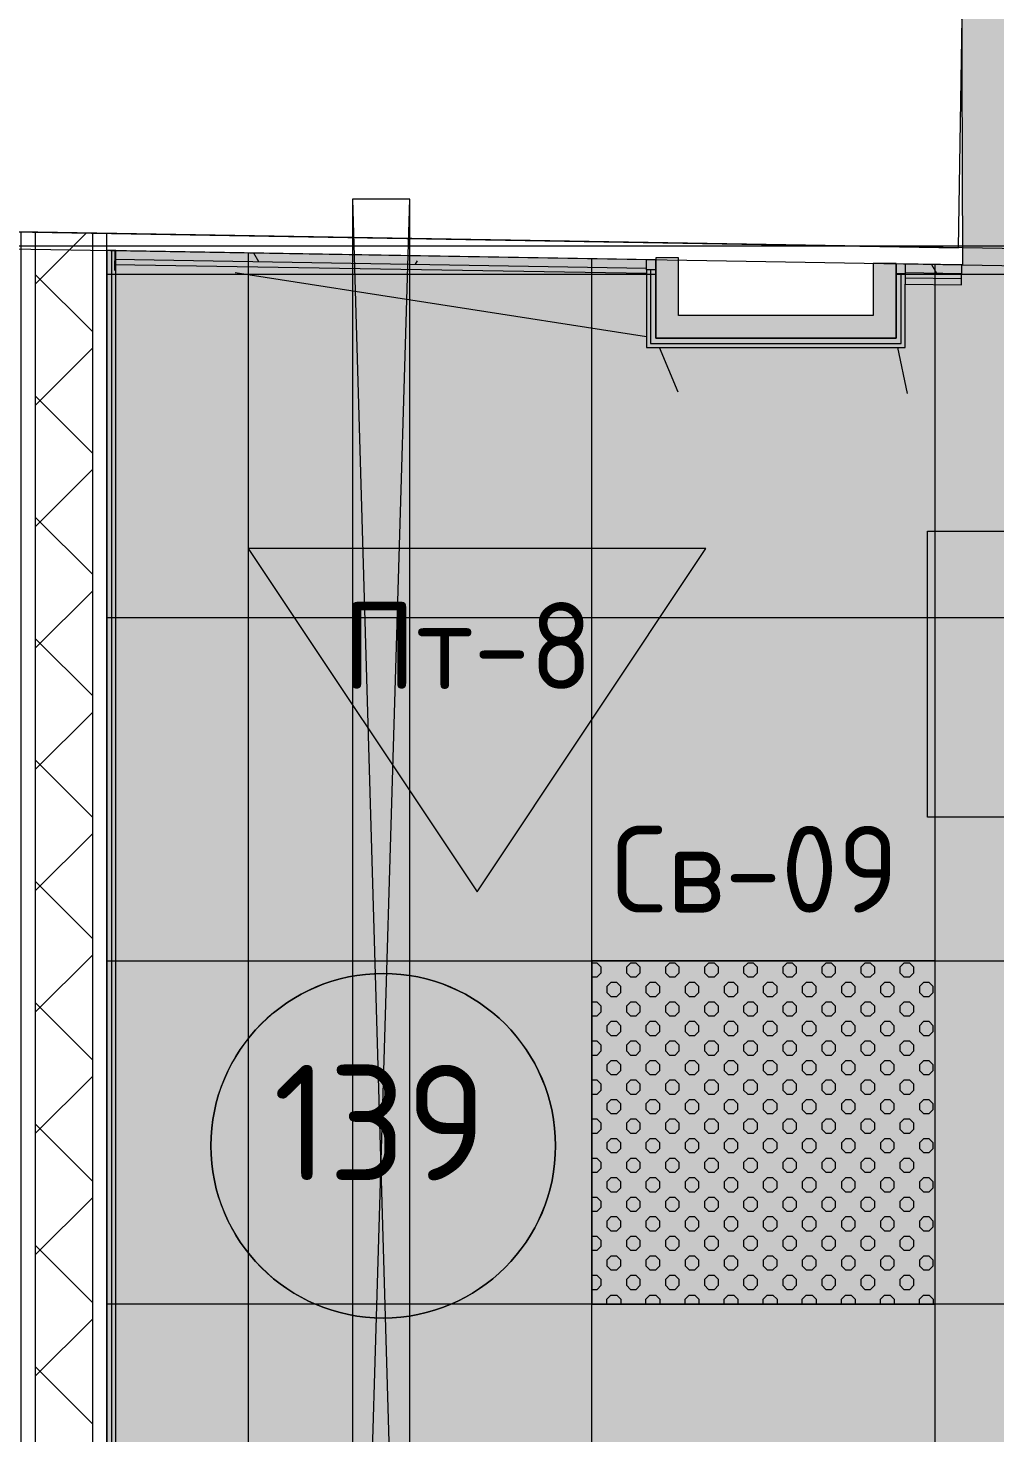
# Model space of a CAD drawing. Header units: millimetres. Extents: x -13069 to 207500, y -71366 to 56785.
# Drawn here: x 170292 to 171982, y 36448 to 38904 of the extents above; entities that cross this region are included whole.
import ezdxf

# ---------------------------------------------------------------- set-up
doc = ezdxf.new("R2010")
doc.units = ezdxf.units.MM
for name, color, linetype, true_color in [('PDF _зоны-номер помещения', 7, 'Continuous', 0xffffff), ('PDF _Ригели', 7, 'Continuous', 0x959595), ('PDF _светильники', 7, 'Continuous', 0xffffff)]:
    doc.layers.add(name, color=color, linetype=linetype, true_color=true_color)
for name, color, linetype in [('PDF _Подложка без мебели', 7, 'Continuous'), ('PDF _Потолки - марка', 7, 'Continuous'), ('PDF _Текст', 7, 'Continuous')]:
    doc.layers.add(name, color=color, linetype=linetype)
doc.layers.add('PDF _Потолки', color=7, linetype='Continuous', lineweight=5, true_color=0x535353)
doc.styles.add('PDF GOST Common', font='GOST_Common.ttf')

msp = doc.modelspace()

# ---------------------------------------------------------------- hatches: boundary and pattern name
at = {"layer": 'PDF _Потолки', "true_color": 0xcae6ff, "transparency": 33554559}
msp.add_hatch(color=254, dxfattribs=at).paths.add_polyline_path([(167977.922, 35239.842), (167977.922, 36244.642), (170279.521, 36244.642), (170279.521, 34656.742), (170429.521, 34656.742), (170429.521, 38515.443), (171388.92, 38499.243), (171388.92, 38361.943), (171808.921, 38361.943), (171808.921, 38492.143), (171925.12, 38490.142), (171910.02, 42957.142), (173810.319, 42957.142), (173840.519, 39227.542), (173296.72, 39236.743), (173283.525, 38467.242), (173299.723, 36362.342), (173843.724, 36362.643), (173858.525, 34529.142), (173713.322, 34529.142), (173713.322, 33554.843), (170429.521, 33554.643), (168905.925, 33554.643), (168905.925, 35239.842)])

# ---------------------------------------------------------------- linework, layer by layer
at = {"layer": 'PDF _зоны-номер помещения', "color": 7, "lineweight": 13}
msp.add_lwpolyline([(170912.62, 37251.643, 0.41409039), (170611.424, 36950.442, 0.41409137), (170912.62, 36649.243, 0.41409482), (171213.822, 36950.442, 0.41409385)], format="xyb", close=True, dxfattribs=at)
at = {"layer": 'PDF _зоны-номер помещения', "color": 7, "lineweight": 0}
msp.add_circle((170912.674, 36950.429), 301.149, dxfattribs=at)
at = {"layer": 'PDF _Подложка без мебели', "lineweight": 18}
for points in [[(167977.922, 38544.142), (168012.919, 38544.142), (168012.919, 38391.342), (167957.92, 38391.342), (167957.92, 38587.242), (171917.723, 38520.342), (171925.12, 38960.243), (166704.02, 39048.542), (166460.52, 39052.642), (166453.019, 38612.742), (166696.623, 38608.642), (167447.923, 38595.942), (167447.923, 38391.342), (166922.923, 37482.041)], [(170279.624, 38548.042), (170279.624, 34656.742), (170429.624, 34656.742), (170429.624, 38545.442)], [(170304.624, 38547.543), (170304.624, 34656.742)], [(170394.023, 38546.043), (170304.624, 38456.642)], [(170404.624, 38545.942), (170404.624, 34656.742)], [(170263.725, 36244.642), (170263.725, 34640.843), (170445.524, 34640.843), (170445.524, 38515.443), (170429.624, 38515.443)], [(170270.622, 36244.642), (170270.622, 34647.743), (170438.621, 34647.743), (170438.621, 38515.443)], [(170443.724, 38515.241), (170443.119, 38480.242)], [(170686.125, 38511.141), (170694.889, 38495.995)], [(171917.723, 38523.342), (173277.922, 38523.342)], [(170443.321, 38491.242), (171373.02, 38475.543)], [(170443.425, 38500.242), (171373.02, 38484.542)], [(170968.933, 38491.367), (170972.325, 38497.341)], [(171388.92, 38481.842), (171373.02, 38481.842), (171373.02, 38499.542)], [(171824.821, 38491.842), (171824.821, 38474.542), (171824.821, 38456.842), (171922.923, 38455.242), (171923.521, 38490.241)], [(171870.948, 38491.094), (171879.619, 38475.951)], [(170304.624, 38473.542), (170404.521, 38373.646)], [(171373.02, 38364.442), (170653.721, 38476.643)], [(171373.02, 38481.842), (171373.02, 38464.543), (171373.02, 38346.043), (171824.821, 38346.043), (171824.821, 38456.842)], [(171379.924, 38481.842), (171379.924, 38352.943), (171817.924, 38352.943), (171817.924, 38474.542)], [(171824.821, 38474.542), (171808.921, 38474.542)], [(171824.821, 38476.843), (171923.222, 38475.242)], [(171824.821, 38467.842), (171923.124, 38466.242)], [(170404.521, 38344.438), (170304.624, 38244.541)], [(171428.019, 38267.543), (171395.524, 38346.043)], [(171829.02, 38265.742), (171812.223, 38346.043)], [(170304.624, 38261.343), (170404.521, 38161.447)], [(170404.521, 38132.339), (170304.624, 38032.443)], [(170304.624, 38049.243), (170404.521, 37949.346)], [(170404.521, 37920.138), (170304.624, 37820.242)], [(170304.624, 37837.142), (170404.521, 37737.246)], [(170404.521, 37708.038), (170304.624, 37608.142)], [(170304.624, 37624.941), (170404.521, 37525.045)], [(170404.521, 37495.939), (170304.624, 37396.043)], [(170304.624, 37412.843), (170404.521, 37312.946)], [(170404.521, 37283.738), (170304.624, 37183.842)], [(170304.624, 37200.743), (170404.521, 37100.846)], [(170404.521, 37071.638), (170304.624, 36971.742)], [(170304.624, 36988.542), (170404.521, 36888.645)], [(170404.521, 36859.538), (170304.624, 36759.642)], [(170304.624, 36776.441), (170404.521, 36676.545)], [(170404.521, 36647.338), (170304.624, 36547.442)], [(170304.624, 36564.343), (170404.521, 36464.446)]]:
    msp.add_lwpolyline(points, dxfattribs=at)
msp.add_lwpolyline([(107330.522, 38523.342, -0.41418731), (106930.522, 38123.342, -0.41428041), (106530.522, 38523.342, -0.4142805), (106930.522, 38923.342, -0.41418741), (107330.522, 38523.342), (174981.919, 38523.342)], format="xyb", dxfattribs=at)
for points in [[(173848.722, 38457.643), (173849.223, 38487.643), (171478.624, 38527.741), (167970.024, 38587.042), (167969.523, 38557.041), (171478.123, 38497.743)], [(171808.921, 38361.943), (171808.921, 38492.842), (171768.919, 38492.842), (171768.919, 38401.942), (171428.923, 38401.942), (171428.923, 38502.642), (171388.92, 38502.642), (171388.92, 38361.943)]]:
    msp.add_lwpolyline(points, close=True, dxfattribs=at)
at = {"layer": 'PDF _Подложка без мебели', "lineweight": 0, "transparency": 33554559}
for points in [[(171388.92, 38499.243), (171428.923, 38498.542), (171388.92, 38401.942), (171428.923, 38401.942)], [(171808.921, 38492.143), (171808.921, 38401.942), (171768.919, 38492.842), (171768.919, 38401.942)], [(171388.92, 38401.942), (171808.921, 38401.942), (171388.92, 38361.943), (171808.921, 38361.943)]]:
    msp.add_solid(points, dxfattribs=at)
at = {"layer": 'PDF _Потолки', "color": 7, "lineweight": 13}
msp.add_lwpolyline([(167977.922, 35239.842), (168905.925, 35239.842), (168905.925, 33554.643), (170429.521, 33554.643), (173713.322, 33554.843), (173713.322, 34529.142), (173858.525, 34529.142), (173843.724, 36362.643), (173299.723, 36362.342), (173283.525, 38467.242), (173296.72, 39236.743), (173840.519, 39227.542), (173810.319, 42957.142), (171910.02, 42957.142), (171925.12, 38490.142), (171808.921, 38492.143), (171808.921, 38361.943), (171388.92, 38361.943), (171388.92, 38499.243), (170429.521, 38515.443), (170429.521, 34656.742), (170279.624, 34656.742), (170279.624, 36244.642), (167977.922, 36244.642)], close=True, dxfattribs=at)
for points in [[(170676.622, 38511.27), (170676.622, 33554.658)], [(171276.622, 38501.139), (171276.622, 33554.742)], [(171876.622, 38490.977), (171876.622, 33554.742)], [(171388.92, 38473.342), (170429.521, 38473.342)], [(173283.622, 38473.342), (171808.921, 38473.342)], [(173288.023, 37873.342), (170429.521, 37873.342)], [(173292.619, 37273.342), (170429.521, 37273.342)], [(173297.325, 36673.342), (170429.521, 36673.342)]]:
    msp.add_lwpolyline(points, dxfattribs=at)
at = {"layer": 'PDF _Потолки - марка', "lineweight": 13}
msp.add_lwpolyline([(171476.622, 37994.342), (170676.622, 37994.342), (171076.622, 37394.342)], close=True, dxfattribs=at)
at = {"layer": 'PDF _Потолки - марка', "color": 7, "lineweight": 0, "true_color": 0xffffff, "transparency": 33554559}
msp.add_solid([(171476.622, 37994.342), (170676.622, 37994.342), (171076.622, 37394.342)], dxfattribs=at)
at = {"layer": 'PDF _Ригели', "lineweight": 18}
for points in [[(170959.22, 35037.142), (173939.219, 35037.142), (173939.219, 34937.142), (170860.52, 34937.142), (170860.52, 35037.142), (173939.219, 34937.142), (170959.22, 34937.142), (170959.22, 38604.942), (170859.22, 38604.942), (170859.22, 35243.942), (170959.22, 38604.942)], [(170859.22, 38604.942), (170966.124, 34937.142)]]:
    msp.add_lwpolyline(points, dxfattribs=at)
at = {"layer": 'PDF _Ригели', "color": 7, "lineweight": 18}
msp.add_lwpolyline([(108736.521, 38523.342), (174981.919, 38523.342)], dxfattribs=at)
at = {"layer": 'PDF _Ригели', "lineweight": 18}
msp.add_lwpolyline([(171863.725, 37524.642), (171863.725, 38024.642), (173163.725, 38024.642), (173163.725, 37524.642)], close=True, dxfattribs=at)
at = {"layer": 'PDF _светильники', "color": 7, "lineweight": 13}
msp.add_lwpolyline([(171277.122, 36673.442), (171877.122, 36673.442), (171877.122, 37273.442), (171277.122, 37273.442)], close=True, dxfattribs=at)
at = {"layer": 'PDF _светильники', "lineweight": 20}
for points in [[(171277.122, 37245.642), (171286.424, 37245.642), (171293.522, 37252.741), (171293.522, 37262.742), (171286.424, 37269.842), (171277.122, 37269.842)], [(171277.122, 37177.342), (171286.424, 37177.342), (171293.522, 37184.442), (171293.522, 37194.442), (171286.424, 37201.542), (171277.122, 37201.542)], [(171277.122, 37109.042), (171286.424, 37109.042), (171293.522, 37116.142), (171293.522, 37126.142), (171286.424, 37133.242), (171277.122, 37133.242)], [(171277.122, 37040.843), (171286.424, 37040.843), (171293.522, 37047.842), (171293.522, 37057.842), (171286.424, 37064.942), (171277.122, 37064.942)], [(171277.122, 36972.543), (171286.424, 36972.543), (171293.522, 36979.643), (171293.522, 36989.642), (171286.424, 36996.643), (171277.122, 36996.643)], [(171277.122, 36904.241), (171286.424, 36904.241), (171293.522, 36911.343), (171293.522, 36921.342), (171286.424, 36928.343), (171277.122, 36928.343)], [(171277.122, 36835.942), (171286.424, 36835.942), (171293.522, 36843.041), (171293.522, 36853.042), (171286.424, 36860.142), (171277.122, 36860.142)], [(171277.122, 36767.642), (171286.424, 36767.642), (171293.522, 36774.742), (171293.522, 36784.742), (171286.424, 36791.842), (171277.122, 36791.842)], [(171277.122, 36699.342), (171286.424, 36699.342), (171293.522, 36706.442), (171293.522, 36716.442), (171286.424, 36723.542), (171277.122, 36723.542)], [(171303.52, 36673.442), (171303.52, 36682.342), (171310.624, 36689.343), (171320.622, 36689.343), (171327.623, 36682.342), (171327.623, 36673.442)], [(171371.824, 36673.442), (171371.824, 36682.342), (171378.819, 36689.343), (171388.822, 36689.343), (171395.921, 36682.342), (171395.921, 36673.442)], [(171440.123, 36673.442), (171440.123, 36682.342), (171447.123, 36689.343), (171457.121, 36689.343), (171464.219, 36682.342), (171464.219, 36673.442)], [(171508.323, 36673.442), (171508.323, 36682.342), (171515.422, 36689.343), (171525.419, 36689.343), (171532.524, 36682.342), (171532.524, 36673.442)], [(171576.622, 36673.442), (171576.622, 36682.342), (171583.72, 36689.343), (171593.724, 36689.343), (171600.822, 36682.342), (171600.822, 36673.442)], [(171644.92, 36673.442), (171644.92, 36682.342), (171652.024, 36689.343), (171662.022, 36689.343), (171669.12, 36682.342), (171669.12, 36673.442)], [(171713.224, 36673.442), (171713.224, 36682.342), (171720.323, 36689.343), (171730.32, 36689.343), (171737.321, 36682.342), (171737.321, 36673.442)], [(171781.523, 36673.442), (171781.523, 36682.342), (171788.523, 36689.343), (171798.521, 36689.343), (171805.619, 36682.342), (171805.619, 36673.442)], [(171849.821, 36673.442), (171849.821, 36682.342), (171856.822, 36689.343), (171866.819, 36689.343), (171873.924, 36682.342), (171873.924, 36673.442)]]:
    msp.add_lwpolyline(points, dxfattribs=at)
for points in [[(171361.821, 37262.742), (171354.722, 37269.842), (171344.725, 37269.842), (171337.62, 37262.742), (171337.62, 37252.741), (171344.725, 37245.642), (171354.722, 37245.642), (171361.821, 37252.741)], [(171430.119, 37262.742), (171423.02, 37269.842), (171413.023, 37269.842), (171405.925, 37262.742), (171405.925, 37252.741), (171413.023, 37245.642), (171423.02, 37245.642), (171430.119, 37252.741)], [(171498.32, 37262.742), (171491.319, 37269.842), (171481.321, 37269.842), (171474.223, 37262.742), (171474.223, 37252.741), (171481.321, 37245.642), (171491.319, 37245.642), (171498.32, 37252.741)], [(171566.624, 37262.742), (171559.623, 37269.842), (171549.62, 37269.842), (171542.521, 37262.742), (171542.521, 37252.741), (171549.62, 37245.642), (171559.623, 37245.642), (171566.624, 37252.741)], [(171634.922, 37262.742), (171627.824, 37269.842), (171617.82, 37269.842), (171610.82, 37262.742), (171610.82, 37252.741), (171617.82, 37245.642), (171627.824, 37245.642), (171634.922, 37252.741)], [(171703.221, 37262.742), (171696.122, 37269.842), (171686.125, 37269.842), (171679.124, 37262.742), (171679.124, 37252.741), (171686.125, 37245.642), (171696.122, 37245.642), (171703.221, 37252.741)], [(171771.519, 37262.742), (171764.421, 37269.842), (171754.423, 37269.842), (171747.325, 37262.742), (171747.325, 37252.741), (171754.423, 37245.642), (171764.421, 37245.642), (171771.519, 37252.741)], [(171839.823, 37262.742), (171832.719, 37269.842), (171822.721, 37269.842), (171815.623, 37262.742), (171815.623, 37252.741), (171822.721, 37245.642), (171832.719, 37245.642), (171839.823, 37252.741)], [(171327.623, 37228.543), (171320.622, 37235.642), (171310.624, 37235.642), (171303.52, 37228.543), (171303.52, 37218.542), (171310.624, 37211.543), (171320.622, 37211.543), (171327.623, 37218.542)], [(171395.921, 37228.543), (171388.822, 37235.642), (171378.819, 37235.642), (171371.824, 37228.543), (171371.824, 37218.542), (171378.819, 37211.543), (171388.822, 37211.543), (171395.921, 37218.542)], [(171464.219, 37228.543), (171457.121, 37235.642), (171447.123, 37235.642), (171440.123, 37228.543), (171440.123, 37218.542), (171447.123, 37211.543), (171457.121, 37211.543), (171464.219, 37218.542)], [(171532.524, 37228.543), (171525.419, 37235.642), (171515.422, 37235.642), (171508.323, 37228.543), (171508.323, 37218.542), (171515.422, 37211.543), (171525.419, 37211.543), (171532.524, 37218.542)], [(171600.822, 37228.543), (171593.724, 37235.642), (171583.72, 37235.642), (171576.622, 37228.543), (171576.622, 37218.542), (171583.72, 37211.543), (171593.724, 37211.543), (171600.822, 37218.542)], [(171669.12, 37228.543), (171662.022, 37235.642), (171652.024, 37235.642), (171644.92, 37228.543), (171644.92, 37218.542), (171652.024, 37211.543), (171662.022, 37211.543), (171669.12, 37218.542)], [(171737.321, 37228.543), (171730.32, 37235.642), (171720.323, 37235.642), (171713.224, 37228.543), (171713.224, 37218.542), (171720.323, 37211.543), (171730.32, 37211.543), (171737.321, 37218.542)], [(171805.619, 37228.543), (171798.521, 37235.642), (171788.523, 37235.642), (171781.523, 37228.543), (171781.523, 37218.542), (171788.523, 37211.543), (171798.521, 37211.543), (171805.619, 37218.542)], [(171873.924, 37228.543), (171866.819, 37235.642), (171856.822, 37235.642), (171849.821, 37228.543), (171849.821, 37218.542), (171856.822, 37211.543), (171866.819, 37211.543), (171873.924, 37218.542)], [(171361.821, 37194.442), (171354.722, 37201.542), (171344.725, 37201.542), (171337.62, 37194.442), (171337.62, 37184.442), (171344.725, 37177.342), (171354.722, 37177.342), (171361.821, 37184.442)], [(171430.119, 37194.442), (171423.02, 37201.542), (171413.023, 37201.542), (171405.925, 37194.442), (171405.925, 37184.442), (171413.023, 37177.342), (171423.02, 37177.342), (171430.119, 37184.442)], [(171498.32, 37194.442), (171491.319, 37201.542), (171481.321, 37201.542), (171474.223, 37194.442), (171474.223, 37184.442), (171481.321, 37177.342), (171491.319, 37177.342), (171498.32, 37184.442)], [(171566.624, 37194.442), (171559.623, 37201.542), (171549.62, 37201.542), (171542.521, 37194.442), (171542.521, 37184.442), (171549.62, 37177.342), (171559.623, 37177.342), (171566.624, 37184.442)], [(171634.922, 37194.442), (171627.824, 37201.542), (171617.82, 37201.542), (171610.82, 37194.442), (171610.82, 37184.442), (171617.82, 37177.342), (171627.824, 37177.342), (171634.922, 37184.442)], [(171703.221, 37194.442), (171696.122, 37201.542), (171686.125, 37201.542), (171679.124, 37194.442), (171679.124, 37184.442), (171686.125, 37177.342), (171696.122, 37177.342), (171703.221, 37184.442)], [(171771.519, 37194.442), (171764.421, 37201.542), (171754.423, 37201.542), (171747.325, 37194.442), (171747.325, 37184.442), (171754.423, 37177.342), (171764.421, 37177.342), (171771.519, 37184.442)], [(171839.823, 37194.442), (171832.719, 37201.542), (171822.721, 37201.542), (171815.623, 37194.442), (171815.623, 37184.442), (171822.721, 37177.342), (171832.719, 37177.342), (171839.823, 37184.442)], [(171327.623, 37160.342), (171320.622, 37167.343), (171310.624, 37167.343), (171303.52, 37160.342), (171303.52, 37150.343), (171310.624, 37143.243), (171320.622, 37143.243), (171327.623, 37150.343)], [(171395.921, 37160.342), (171388.822, 37167.343), (171378.819, 37167.343), (171371.824, 37160.342), (171371.824, 37150.343), (171378.819, 37143.243), (171388.822, 37143.243), (171395.921, 37150.343)], [(171464.219, 37160.342), (171457.121, 37167.343), (171447.123, 37167.343), (171440.123, 37160.342), (171440.123, 37150.343), (171447.123, 37143.243), (171457.121, 37143.243), (171464.219, 37150.343)], [(171532.524, 37160.342), (171525.419, 37167.343), (171515.422, 37167.343), (171508.323, 37160.342), (171508.323, 37150.343), (171515.422, 37143.243), (171525.419, 37143.243), (171532.524, 37150.343)], [(171600.822, 37160.342), (171593.724, 37167.343), (171583.72, 37167.343), (171576.622, 37160.342), (171576.622, 37150.343), (171583.72, 37143.243), (171593.724, 37143.243), (171600.822, 37150.343)], [(171669.12, 37160.342), (171662.022, 37167.343), (171652.024, 37167.343), (171644.92, 37160.342), (171644.92, 37150.343), (171652.024, 37143.243), (171662.022, 37143.243), (171669.12, 37150.343)], [(171737.321, 37160.342), (171730.32, 37167.343), (171720.323, 37167.343), (171713.224, 37160.342), (171713.224, 37150.343), (171720.323, 37143.243), (171730.32, 37143.243), (171737.321, 37150.343)], [(171805.619, 37160.342), (171798.521, 37167.343), (171788.523, 37167.343), (171781.523, 37160.342), (171781.523, 37150.343), (171788.523, 37143.243), (171798.521, 37143.243), (171805.619, 37150.343)], [(171873.924, 37160.342), (171866.819, 37167.343), (171856.822, 37167.343), (171849.821, 37160.342), (171849.821, 37150.343), (171856.822, 37143.243), (171866.819, 37143.243), (171873.924, 37150.343)], [(171361.821, 37126.142), (171354.722, 37133.242), (171344.725, 37133.242), (171337.62, 37126.142), (171337.62, 37116.142), (171344.725, 37109.042), (171354.722, 37109.042), (171361.821, 37116.142)], [(171430.119, 37126.142), (171423.02, 37133.242), (171413.023, 37133.242), (171405.925, 37126.142), (171405.925, 37116.142), (171413.023, 37109.042), (171423.02, 37109.042), (171430.119, 37116.142)], [(171498.32, 37126.142), (171491.319, 37133.242), (171481.321, 37133.242), (171474.223, 37126.142), (171474.223, 37116.142), (171481.321, 37109.042), (171491.319, 37109.042), (171498.32, 37116.142)], [(171566.624, 37126.142), (171559.623, 37133.242), (171549.62, 37133.242), (171542.521, 37126.142), (171542.521, 37116.142), (171549.62, 37109.042), (171559.623, 37109.042), (171566.624, 37116.142)], [(171634.922, 37126.142), (171627.824, 37133.242), (171617.82, 37133.242), (171610.82, 37126.142), (171610.82, 37116.142), (171617.82, 37109.042), (171627.824, 37109.042), (171634.922, 37116.142)], [(171703.221, 37126.142), (171696.122, 37133.242), (171686.125, 37133.242), (171679.124, 37126.142), (171679.124, 37116.142), (171686.125, 37109.042), (171696.122, 37109.042), (171703.221, 37116.142)], [(171771.519, 37126.142), (171764.421, 37133.242), (171754.423, 37133.242), (171747.325, 37126.142), (171747.325, 37116.142), (171754.423, 37109.042), (171764.421, 37109.042), (171771.519, 37116.142)], [(171839.823, 37126.142), (171832.719, 37133.242), (171822.721, 37133.242), (171815.623, 37126.142), (171815.623, 37116.142), (171822.721, 37109.042), (171832.719, 37109.042), (171839.823, 37116.142)], [(171327.623, 37092.042), (171320.622, 37099.043), (171310.624, 37099.043), (171303.52, 37092.042), (171303.52, 37082.041), (171310.624, 37074.941), (171320.622, 37074.941), (171327.623, 37082.041)], [(171395.921, 37092.042), (171388.822, 37099.043), (171378.819, 37099.043), (171371.824, 37092.042), (171371.824, 37082.041), (171378.819, 37074.941), (171388.822, 37074.941), (171395.921, 37082.041)], [(171464.219, 37092.042), (171457.121, 37099.043), (171447.123, 37099.043), (171440.123, 37092.042), (171440.123, 37082.041), (171447.123, 37074.941), (171457.121, 37074.941), (171464.219, 37082.041)], [(171532.524, 37092.042), (171525.419, 37099.043), (171515.422, 37099.043), (171508.323, 37092.042), (171508.323, 37082.041), (171515.422, 37074.941), (171525.419, 37074.941), (171532.524, 37082.041)], [(171600.822, 37092.042), (171593.724, 37099.043), (171583.72, 37099.043), (171576.622, 37092.042), (171576.622, 37082.041), (171583.72, 37074.941), (171593.724, 37074.941), (171600.822, 37082.041)], [(171669.12, 37092.042), (171662.022, 37099.043), (171652.024, 37099.043), (171644.92, 37092.042), (171644.92, 37082.041), (171652.024, 37074.941), (171662.022, 37074.941), (171669.12, 37082.041)], [(171737.321, 37092.042), (171730.32, 37099.043), (171720.323, 37099.043), (171713.224, 37092.042), (171713.224, 37082.041), (171720.323, 37074.941), (171730.32, 37074.941), (171737.321, 37082.041)], [(171805.619, 37092.042), (171798.521, 37099.043), (171788.523, 37099.043), (171781.523, 37092.042), (171781.523, 37082.041), (171788.523, 37074.941), (171798.521, 37074.941), (171805.619, 37082.041)], [(171873.924, 37092.042), (171866.819, 37099.043), (171856.822, 37099.043), (171849.821, 37092.042), (171849.821, 37082.041), (171856.822, 37074.941), (171866.819, 37074.941), (171873.924, 37082.041)], [(171361.821, 37057.842), (171354.722, 37064.942), (171344.725, 37064.942), (171337.62, 37057.842), (171337.62, 37047.842), (171344.725, 37040.843), (171354.722, 37040.843), (171361.821, 37047.842)], [(171430.119, 37057.842), (171423.02, 37064.942), (171413.023, 37064.942), (171405.925, 37057.842), (171405.925, 37047.842), (171413.023, 37040.843), (171423.02, 37040.843), (171430.119, 37047.842)], [(171498.32, 37057.842), (171491.319, 37064.942), (171481.321, 37064.942), (171474.223, 37057.842), (171474.223, 37047.842), (171481.321, 37040.843), (171491.319, 37040.843), (171498.32, 37047.842)], [(171566.624, 37057.842), (171559.623, 37064.942), (171549.62, 37064.942), (171542.521, 37057.842), (171542.521, 37047.842), (171549.62, 37040.843), (171559.623, 37040.843), (171566.624, 37047.842)], [(171634.922, 37057.842), (171627.824, 37064.942), (171617.82, 37064.942), (171610.82, 37057.842), (171610.82, 37047.842), (171617.82, 37040.843), (171627.824, 37040.843), (171634.922, 37047.842)], [(171703.221, 37057.842), (171696.122, 37064.942), (171686.125, 37064.942), (171679.124, 37057.842), (171679.124, 37047.842), (171686.125, 37040.843), (171696.122, 37040.843), (171703.221, 37047.842)], [(171771.519, 37057.842), (171764.421, 37064.942), (171754.423, 37064.942), (171747.325, 37057.842), (171747.325, 37047.842), (171754.423, 37040.843), (171764.421, 37040.843), (171771.519, 37047.842)], [(171839.823, 37057.842), (171832.719, 37064.942), (171822.721, 37064.942), (171815.623, 37057.842), (171815.623, 37047.842), (171822.721, 37040.843), (171832.719, 37040.843), (171839.823, 37047.842)], [(171327.623, 37023.742), (171320.622, 37030.842), (171310.624, 37030.842), (171303.52, 37023.742), (171303.52, 37013.742), (171310.624, 37006.642), (171320.622, 37006.642), (171327.623, 37013.742)], [(171395.921, 37023.742), (171388.822, 37030.842), (171378.819, 37030.842), (171371.824, 37023.742), (171371.824, 37013.742), (171378.819, 37006.642), (171388.822, 37006.642), (171395.921, 37013.742)], [(171464.219, 37023.742), (171457.121, 37030.842), (171447.123, 37030.842), (171440.123, 37023.742), (171440.123, 37013.742), (171447.123, 37006.642), (171457.121, 37006.642), (171464.219, 37013.742)], [(171532.524, 37023.742), (171525.419, 37030.842), (171515.422, 37030.842), (171508.323, 37023.742), (171508.323, 37013.742), (171515.422, 37006.642), (171525.419, 37006.642), (171532.524, 37013.742)], [(171600.822, 37023.742), (171593.724, 37030.842), (171583.72, 37030.842), (171576.622, 37023.742), (171576.622, 37013.742), (171583.72, 37006.642), (171593.724, 37006.642), (171600.822, 37013.742)], [(171669.12, 37023.742), (171662.022, 37030.842), (171652.024, 37030.842), (171644.92, 37023.742), (171644.92, 37013.742), (171652.024, 37006.642), (171662.022, 37006.642), (171669.12, 37013.742)], [(171737.321, 37023.742), (171730.32, 37030.842), (171720.323, 37030.842), (171713.224, 37023.742), (171713.224, 37013.742), (171720.323, 37006.642), (171730.32, 37006.642), (171737.321, 37013.742)], [(171805.619, 37023.742), (171798.521, 37030.842), (171788.523, 37030.842), (171781.523, 37023.742), (171781.523, 37013.742), (171788.523, 37006.642), (171798.521, 37006.642), (171805.619, 37013.742)], [(171873.924, 37023.742), (171866.819, 37030.842), (171856.822, 37030.842), (171849.821, 37023.742), (171849.821, 37013.742), (171856.822, 37006.642), (171866.819, 37006.642), (171873.924, 37013.742)], [(171361.821, 36989.642), (171354.722, 36996.643), (171344.725, 36996.643), (171337.62, 36989.642), (171337.62, 36979.643), (171344.725, 36972.543), (171354.722, 36972.543), (171361.821, 36979.643)], [(171430.119, 36989.642), (171423.02, 36996.643), (171413.023, 36996.643), (171405.925, 36989.642), (171405.925, 36979.643), (171413.023, 36972.543), (171423.02, 36972.543), (171430.119, 36979.643)], [(171498.32, 36989.642), (171491.319, 36996.643), (171481.321, 36996.643), (171474.223, 36989.642), (171474.223, 36979.643), (171481.321, 36972.543), (171491.319, 36972.543), (171498.32, 36979.643)], [(171566.624, 36989.642), (171559.623, 36996.643), (171549.62, 36996.643), (171542.521, 36989.642), (171542.521, 36979.643), (171549.62, 36972.543), (171559.623, 36972.543), (171566.624, 36979.643)], [(171634.922, 36989.642), (171627.824, 36996.643), (171617.82, 36996.643), (171610.82, 36989.642), (171610.82, 36979.643), (171617.82, 36972.543), (171627.824, 36972.543), (171634.922, 36979.643)], [(171703.221, 36989.642), (171696.122, 36996.643), (171686.125, 36996.643), (171679.124, 36989.642), (171679.124, 36979.643), (171686.125, 36972.543), (171696.122, 36972.543), (171703.221, 36979.643)], [(171771.519, 36989.642), (171764.421, 36996.643), (171754.423, 36996.643), (171747.325, 36989.642), (171747.325, 36979.643), (171754.423, 36972.543), (171764.421, 36972.543), (171771.519, 36979.643)], [(171839.823, 36989.642), (171832.719, 36996.643), (171822.721, 36996.643), (171815.623, 36989.642), (171815.623, 36979.643), (171822.721, 36972.543), (171832.719, 36972.543), (171839.823, 36979.643)], [(171327.623, 36955.442), (171320.622, 36962.542), (171310.624, 36962.542), (171303.52, 36955.442), (171303.52, 36945.442), (171310.624, 36938.342), (171320.622, 36938.342), (171327.623, 36945.442)], [(171395.921, 36955.442), (171388.822, 36962.542), (171378.819, 36962.542), (171371.824, 36955.442), (171371.824, 36945.442), (171378.819, 36938.342), (171388.822, 36938.342), (171395.921, 36945.442)], [(171464.219, 36955.442), (171457.121, 36962.542), (171447.123, 36962.542), (171440.123, 36955.442), (171440.123, 36945.442), (171447.123, 36938.342), (171457.121, 36938.342), (171464.219, 36945.442)], [(171532.524, 36955.442), (171525.419, 36962.542), (171515.422, 36962.542), (171508.323, 36955.442), (171508.323, 36945.442), (171515.422, 36938.342), (171525.419, 36938.342), (171532.524, 36945.442)], [(171600.822, 36955.442), (171593.724, 36962.542), (171583.72, 36962.542), (171576.622, 36955.442), (171576.622, 36945.442), (171583.72, 36938.342), (171593.724, 36938.342), (171600.822, 36945.442)], [(171669.12, 36955.442), (171662.022, 36962.542), (171652.024, 36962.542), (171644.92, 36955.442), (171644.92, 36945.442), (171652.024, 36938.342), (171662.022, 36938.342), (171669.12, 36945.442)], [(171737.321, 36955.442), (171730.32, 36962.542), (171720.323, 36962.542), (171713.224, 36955.442), (171713.224, 36945.442), (171720.323, 36938.342), (171730.32, 36938.342), (171737.321, 36945.442)], [(171805.619, 36955.442), (171798.521, 36962.542), (171788.523, 36962.542), (171781.523, 36955.442), (171781.523, 36945.442), (171788.523, 36938.342), (171798.521, 36938.342), (171805.619, 36945.442)], [(171873.924, 36955.442), (171866.819, 36962.542), (171856.822, 36962.542), (171849.821, 36955.442), (171849.821, 36945.442), (171856.822, 36938.342), (171866.819, 36938.342), (171873.924, 36945.442)], [(171361.821, 36921.342), (171354.722, 36928.343), (171344.725, 36928.343), (171337.62, 36921.342), (171337.62, 36911.343), (171344.725, 36904.241), (171354.722, 36904.241), (171361.821, 36911.343)], [(171430.119, 36921.342), (171423.02, 36928.343), (171413.023, 36928.343), (171405.925, 36921.342), (171405.925, 36911.343), (171413.023, 36904.241), (171423.02, 36904.241), (171430.119, 36911.343)], [(171498.32, 36921.342), (171491.319, 36928.343), (171481.321, 36928.343), (171474.223, 36921.342), (171474.223, 36911.343), (171481.321, 36904.241), (171491.319, 36904.241), (171498.32, 36911.343)], [(171566.624, 36921.342), (171559.623, 36928.343), (171549.62, 36928.343), (171542.521, 36921.342), (171542.521, 36911.343), (171549.62, 36904.241), (171559.623, 36904.241), (171566.624, 36911.343)], [(171634.922, 36921.342), (171627.824, 36928.343), (171617.82, 36928.343), (171610.82, 36921.342), (171610.82, 36911.343), (171617.82, 36904.241), (171627.824, 36904.241), (171634.922, 36911.343)], [(171703.221, 36921.342), (171696.122, 36928.343), (171686.125, 36928.343), (171679.124, 36921.342), (171679.124, 36911.343), (171686.125, 36904.241), (171696.122, 36904.241), (171703.221, 36911.343)], [(171771.519, 36921.342), (171764.421, 36928.343), (171754.423, 36928.343), (171747.325, 36921.342), (171747.325, 36911.343), (171754.423, 36904.241), (171764.421, 36904.241), (171771.519, 36911.343)], [(171839.823, 36921.342), (171832.719, 36928.343), (171822.721, 36928.343), (171815.623, 36921.342), (171815.623, 36911.343), (171822.721, 36904.241), (171832.719, 36904.241), (171839.823, 36911.343)], [(171327.623, 36887.142), (171320.622, 36894.242), (171310.624, 36894.242), (171303.52, 36887.142), (171303.52, 36877.142), (171310.624, 36870.143), (171320.622, 36870.143), (171327.623, 36877.142)], [(171395.921, 36887.142), (171388.822, 36894.242), (171378.819, 36894.242), (171371.824, 36887.142), (171371.824, 36877.142), (171378.819, 36870.143), (171388.822, 36870.143), (171395.921, 36877.142)], [(171464.219, 36887.142), (171457.121, 36894.242), (171447.123, 36894.242), (171440.123, 36887.142), (171440.123, 36877.142), (171447.123, 36870.143), (171457.121, 36870.143), (171464.219, 36877.142)], [(171532.524, 36887.142), (171525.419, 36894.242), (171515.422, 36894.242), (171508.323, 36887.142), (171508.323, 36877.142), (171515.422, 36870.143), (171525.419, 36870.143), (171532.524, 36877.142)], [(171600.822, 36887.142), (171593.724, 36894.242), (171583.72, 36894.242), (171576.622, 36887.142), (171576.622, 36877.142), (171583.72, 36870.143), (171593.724, 36870.143), (171600.822, 36877.142)], [(171669.12, 36887.142), (171662.022, 36894.242), (171652.024, 36894.242), (171644.92, 36887.142), (171644.92, 36877.142), (171652.024, 36870.143), (171662.022, 36870.143), (171669.12, 36877.142)], [(171737.321, 36887.142), (171730.32, 36894.242), (171720.323, 36894.242), (171713.224, 36887.142), (171713.224, 36877.142), (171720.323, 36870.143), (171730.32, 36870.143), (171737.321, 36877.142)], [(171805.619, 36887.142), (171798.521, 36894.242), (171788.523, 36894.242), (171781.523, 36887.142), (171781.523, 36877.142), (171788.523, 36870.143), (171798.521, 36870.143), (171805.619, 36877.142)], [(171873.924, 36887.142), (171866.819, 36894.242), (171856.822, 36894.242), (171849.821, 36887.142), (171849.821, 36877.142), (171856.822, 36870.143), (171866.819, 36870.143), (171873.924, 36877.142)], [(171361.821, 36853.042), (171354.722, 36860.142), (171344.725, 36860.142), (171337.62, 36853.042), (171337.62, 36843.041), (171344.725, 36835.942), (171354.722, 36835.942), (171361.821, 36843.041)], [(171430.119, 36853.042), (171423.02, 36860.142), (171413.023, 36860.142), (171405.925, 36853.042), (171405.925, 36843.041), (171413.023, 36835.942), (171423.02, 36835.942), (171430.119, 36843.041)], [(171498.32, 36853.042), (171491.319, 36860.142), (171481.321, 36860.142), (171474.223, 36853.042), (171474.223, 36843.041), (171481.321, 36835.942), (171491.319, 36835.942), (171498.32, 36843.041)], [(171566.624, 36853.042), (171559.623, 36860.142), (171549.62, 36860.142), (171542.521, 36853.042), (171542.521, 36843.041), (171549.62, 36835.942), (171559.623, 36835.942), (171566.624, 36843.041)], [(171634.922, 36853.042), (171627.824, 36860.142), (171617.82, 36860.142), (171610.82, 36853.042), (171610.82, 36843.041), (171617.82, 36835.942), (171627.824, 36835.942), (171634.922, 36843.041)], [(171703.221, 36853.042), (171696.122, 36860.142), (171686.125, 36860.142), (171679.124, 36853.042), (171679.124, 36843.041), (171686.125, 36835.942), (171696.122, 36835.942), (171703.221, 36843.041)], [(171771.519, 36853.042), (171764.421, 36860.142), (171754.423, 36860.142), (171747.325, 36853.042), (171747.325, 36843.041), (171754.423, 36835.942), (171764.421, 36835.942), (171771.519, 36843.041)], [(171839.823, 36853.042), (171832.719, 36860.142), (171822.721, 36860.142), (171815.623, 36853.042), (171815.623, 36843.041), (171822.721, 36835.942), (171832.719, 36835.942), (171839.823, 36843.041)], [(171327.623, 36818.843), (171320.622, 36825.942), (171310.624, 36825.942), (171303.52, 36818.843), (171303.52, 36808.842), (171310.624, 36801.843), (171320.622, 36801.843), (171327.623, 36808.842)], [(171395.921, 36818.843), (171388.822, 36825.942), (171378.819, 36825.942), (171371.824, 36818.843), (171371.824, 36808.842), (171378.819, 36801.843), (171388.822, 36801.843), (171395.921, 36808.842)], [(171464.219, 36818.843), (171457.121, 36825.942), (171447.123, 36825.942), (171440.123, 36818.843), (171440.123, 36808.842), (171447.123, 36801.843), (171457.121, 36801.843), (171464.219, 36808.842)], [(171532.524, 36818.843), (171525.419, 36825.942), (171515.422, 36825.942), (171508.323, 36818.843), (171508.323, 36808.842), (171515.422, 36801.843), (171525.419, 36801.843), (171532.524, 36808.842)], [(171600.822, 36818.843), (171593.724, 36825.942), (171583.72, 36825.942), (171576.622, 36818.843), (171576.622, 36808.842), (171583.72, 36801.843), (171593.724, 36801.843), (171600.822, 36808.842)], [(171669.12, 36818.843), (171662.022, 36825.942), (171652.024, 36825.942), (171644.92, 36818.843), (171644.92, 36808.842), (171652.024, 36801.843), (171662.022, 36801.843), (171669.12, 36808.842)], [(171737.321, 36818.843), (171730.32, 36825.942), (171720.323, 36825.942), (171713.224, 36818.843), (171713.224, 36808.842), (171720.323, 36801.843), (171730.32, 36801.843), (171737.321, 36808.842)], [(171805.619, 36818.843), (171798.521, 36825.942), (171788.523, 36825.942), (171781.523, 36818.843), (171781.523, 36808.842), (171788.523, 36801.843), (171798.521, 36801.843), (171805.619, 36808.842)], [(171873.924, 36818.843), (171866.819, 36825.942), (171856.822, 36825.942), (171849.821, 36818.843), (171849.821, 36808.842), (171856.822, 36801.843), (171866.819, 36801.843), (171873.924, 36808.842)], [(171361.821, 36784.742), (171354.722, 36791.842), (171344.725, 36791.842), (171337.62, 36784.742), (171337.62, 36774.742), (171344.725, 36767.642), (171354.722, 36767.642), (171361.821, 36774.742)], [(171430.119, 36784.742), (171423.02, 36791.842), (171413.023, 36791.842), (171405.925, 36784.742), (171405.925, 36774.742), (171413.023, 36767.642), (171423.02, 36767.642), (171430.119, 36774.742)], [(171498.32, 36784.742), (171491.319, 36791.842), (171481.321, 36791.842), (171474.223, 36784.742), (171474.223, 36774.742), (171481.321, 36767.642), (171491.319, 36767.642), (171498.32, 36774.742)], [(171566.624, 36784.742), (171559.623, 36791.842), (171549.62, 36791.842), (171542.521, 36784.742), (171542.521, 36774.742), (171549.62, 36767.642), (171559.623, 36767.642), (171566.624, 36774.742)], [(171634.922, 36784.742), (171627.824, 36791.842), (171617.82, 36791.842), (171610.82, 36784.742), (171610.82, 36774.742), (171617.82, 36767.642), (171627.824, 36767.642), (171634.922, 36774.742)], [(171703.221, 36784.742), (171696.122, 36791.842), (171686.125, 36791.842), (171679.124, 36784.742), (171679.124, 36774.742), (171686.125, 36767.642), (171696.122, 36767.642), (171703.221, 36774.742)], [(171771.519, 36784.742), (171764.421, 36791.842), (171754.423, 36791.842), (171747.325, 36784.742), (171747.325, 36774.742), (171754.423, 36767.642), (171764.421, 36767.642), (171771.519, 36774.742)], [(171839.823, 36784.742), (171832.719, 36791.842), (171822.721, 36791.842), (171815.623, 36784.742), (171815.623, 36774.742), (171822.721, 36767.642), (171832.719, 36767.642), (171839.823, 36774.742)], [(171327.623, 36750.642), (171320.622, 36757.643), (171310.624, 36757.643), (171303.52, 36750.642), (171303.52, 36740.643), (171310.624, 36733.543), (171320.622, 36733.543), (171327.623, 36740.643)], [(171395.921, 36750.642), (171388.822, 36757.643), (171378.819, 36757.643), (171371.824, 36750.642), (171371.824, 36740.643), (171378.819, 36733.543), (171388.822, 36733.543), (171395.921, 36740.643)], [(171464.219, 36750.642), (171457.121, 36757.643), (171447.123, 36757.643), (171440.123, 36750.642), (171440.123, 36740.643), (171447.123, 36733.543), (171457.121, 36733.543), (171464.219, 36740.643)], [(171532.524, 36750.642), (171525.419, 36757.643), (171515.422, 36757.643), (171508.323, 36750.642), (171508.323, 36740.643), (171515.422, 36733.543), (171525.419, 36733.543), (171532.524, 36740.643)], [(171600.822, 36750.642), (171593.724, 36757.643), (171583.72, 36757.643), (171576.622, 36750.642), (171576.622, 36740.643), (171583.72, 36733.543), (171593.724, 36733.543), (171600.822, 36740.643)], [(171669.12, 36750.642), (171662.022, 36757.643), (171652.024, 36757.643), (171644.92, 36750.642), (171644.92, 36740.643), (171652.024, 36733.543), (171662.022, 36733.543), (171669.12, 36740.643)], [(171737.321, 36750.642), (171730.32, 36757.643), (171720.323, 36757.643), (171713.224, 36750.642), (171713.224, 36740.643), (171720.323, 36733.543), (171730.32, 36733.543), (171737.321, 36740.643)], [(171805.619, 36750.642), (171798.521, 36757.643), (171788.523, 36757.643), (171781.523, 36750.642), (171781.523, 36740.643), (171788.523, 36733.543), (171798.521, 36733.543), (171805.619, 36740.643)], [(171873.924, 36750.642), (171866.819, 36757.643), (171856.822, 36757.643), (171849.821, 36750.642), (171849.821, 36740.643), (171856.822, 36733.543), (171866.819, 36733.543), (171873.924, 36740.643)], [(171361.821, 36716.442), (171354.722, 36723.542), (171344.725, 36723.542), (171337.62, 36716.442), (171337.62, 36706.442), (171344.725, 36699.342), (171354.722, 36699.342), (171361.821, 36706.442)], [(171430.119, 36716.442), (171423.02, 36723.542), (171413.023, 36723.542), (171405.925, 36716.442), (171405.925, 36706.442), (171413.023, 36699.342), (171423.02, 36699.342), (171430.119, 36706.442)], [(171498.32, 36716.442), (171491.319, 36723.542), (171481.321, 36723.542), (171474.223, 36716.442), (171474.223, 36706.442), (171481.321, 36699.342), (171491.319, 36699.342), (171498.32, 36706.442)], [(171566.624, 36716.442), (171559.623, 36723.542), (171549.62, 36723.542), (171542.521, 36716.442), (171542.521, 36706.442), (171549.62, 36699.342), (171559.623, 36699.342), (171566.624, 36706.442)], [(171634.922, 36716.442), (171627.824, 36723.542), (171617.82, 36723.542), (171610.82, 36716.442), (171610.82, 36706.442), (171617.82, 36699.342), (171627.824, 36699.342), (171634.922, 36706.442)], [(171703.221, 36716.442), (171696.122, 36723.542), (171686.125, 36723.542), (171679.124, 36716.442), (171679.124, 36706.442), (171686.125, 36699.342), (171696.122, 36699.342), (171703.221, 36706.442)], [(171771.519, 36716.442), (171764.421, 36723.542), (171754.423, 36723.542), (171747.325, 36716.442), (171747.325, 36706.442), (171754.423, 36699.342), (171764.421, 36699.342), (171771.519, 36706.442)], [(171839.823, 36716.442), (171832.719, 36723.542), (171822.721, 36723.542), (171815.623, 36716.442), (171815.623, 36706.442), (171822.721, 36699.342), (171832.719, 36699.342), (171839.823, 36706.442)]]:
    msp.add_lwpolyline(points, close=True, dxfattribs=at)
at = {"layer": 'PDF _светильники', "color": 53, "lineweight": 0, "true_color": 0xf7e046, "transparency": 33554559}
msp.add_solid([(171277.122, 36673.442), (171877.122, 36673.442), (171277.122, 37273.442), (171877.122, 37273.442)], dxfattribs=at)

# ---------------------------------------------------------------- texts
at = {"layer": 'PDF _Текст', "attachment_point": 4, "style": 'PDF GOST Common'}
for s, insert, char_height in [('Пт-8', (170841.801, 37824.657), 151.5063), ('Св-09', (171311.711, 37433.847), 151.5063), ('139', (170720.448, 36990.843), 202.0083)]:
    msp.add_mtext(s, dxfattribs=dict(at, insert=insert, char_height=char_height))

doc.saveas('drawing.dxf')
